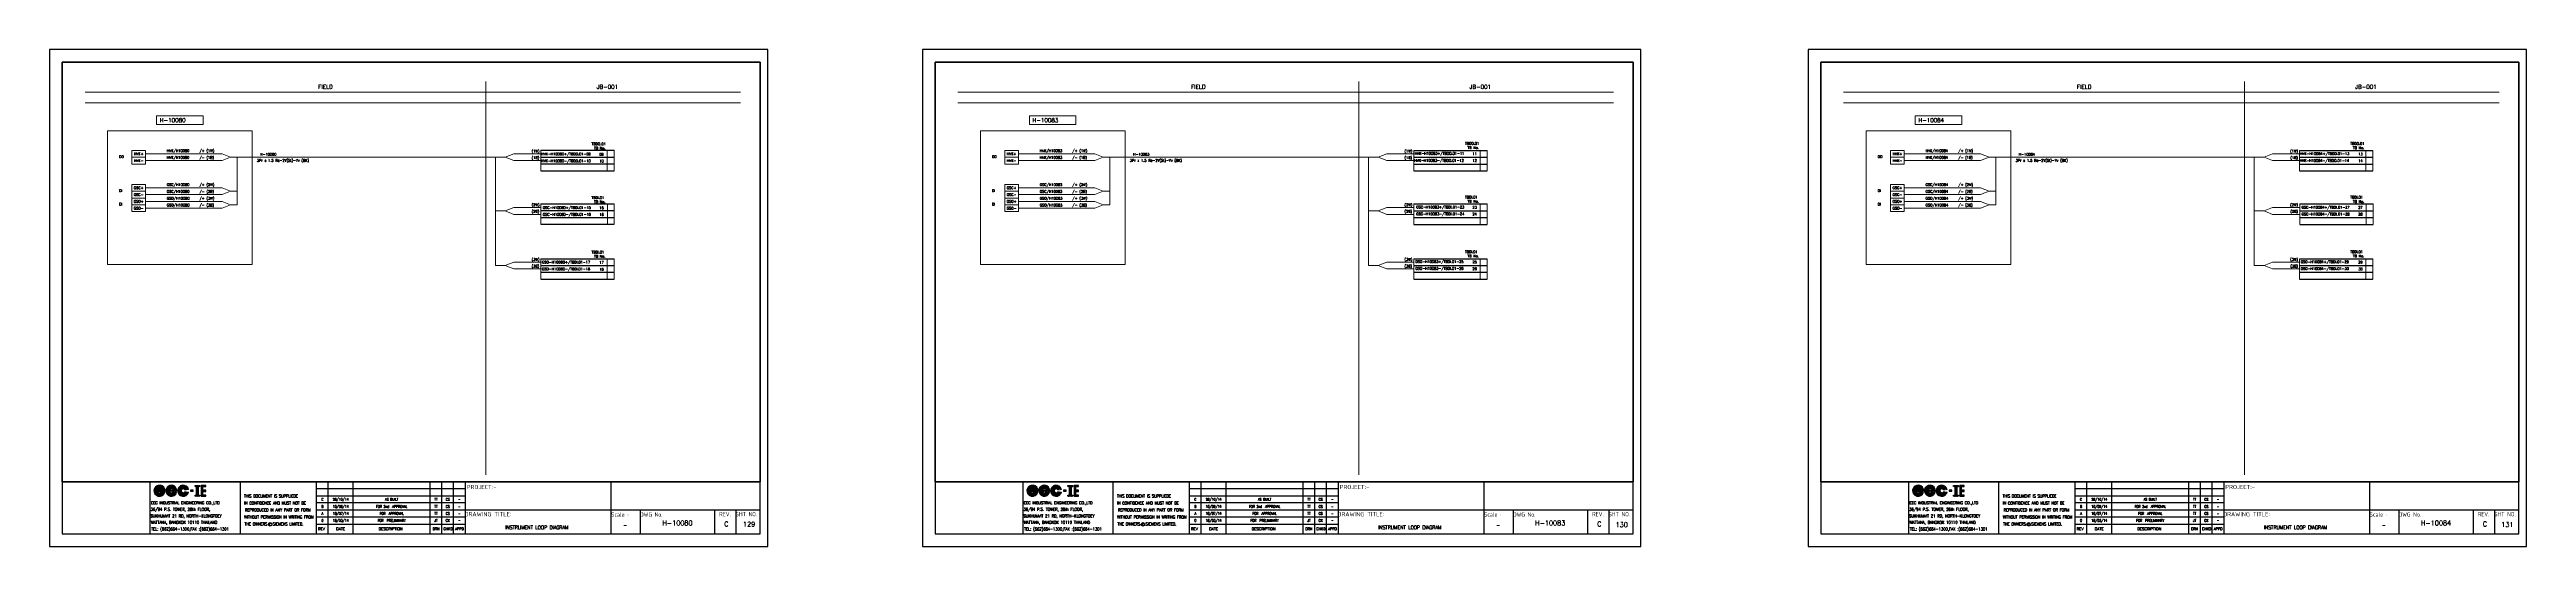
# Model space of a CAD drawing. Header units: millimetres. Extents: x -14942 to 24072, y -50285 to 2207.
# Drawn here: x 16553 to 18012, y -1541 to -1249 of the extents above; entities that cross this region are included whole.
import ezdxf
from ezdxf.enums import TextEntityAlignment as Align

# ---------------------------------------------------------------- set-up
doc = ezdxf.new("R2010")
doc.units = ezdxf.units.MM
doc.header["$MEASUREMENT"] = 0
doc.layers.get('0').update_dxf_attribs({"linetype": 'CONTINUOUS'})
for name, color, linetype in [('52049_PAPER A4$0$Frame_A1', 253, 'CONTINUOUS'), ('BORDER', 3, 'CONTINUOUS'), ('INSTRU', 4, 'CONTINUOUS'), ('INSTRUMENT', 1, 'CONTINUOUS'), ('LINE', 3, 'CONTINUOUS'), ('TEXT', 2, 'CONTINUOUS')]:
    doc.layers.add(name, color=color, linetype=linetype)
doc.styles.add('52049_PAPER A4$0$ISO Proportional', font='isocp.shx')
doc.styles.add('52049_PAPER A4$0$ROMANS', font='isocp.shx')
doc.styles.add('52049_PAPER A4$0$Romans-title', font='romans.shx')
doc.styles.add('ROMANS', font='romans')

# ---------------------------------------------------------------- blocks, each defined once
blk = doc.blocks.new('52049_PAPER A4$0$eec-ie')
at = {"layer": '52049_PAPER A4$0$Frame_A1', "color": 0, "lineweight": -3}
for p, q in [((0, 0), (0.87, 0.87)), ((0, -0.08), (0.3, 0.22)), ((0, -0.16), (0.26, 0.1)), ((0, -0.23), (0.24, 0)), ((0.01, 0.09), (0.78, 0.86)), ((0.04, 0.2), (0.68, 0.83)), ((0.09, 0.32), (0.55, 0.78)), ((0.26, 0.57), (0.3, 0.62)), ((0.34, -0.12), (1, 0.53)), ((0.35, -0.04), (0.92, 0.53)), ((0.35, -0.19), (1.07, 0.52)), ((0.36, 0.05), (0.82, 0.51)), ((0.37, -0.26), (0.66, 0.04)), ((0.39, -0.32), (0.74, 0.04)), ((0.4, 0.17), (0.7, 0.47)), ((0.41, -0.37), (0.82, 0.04)), ((1.69, 0.04), (0.64, 0.04)), ((0.65, 0.57), (0.96, 0.88)), ((0.68, -0.17), (0.9, 0.04)), ((0.76, -0.17), (0.98, 0.04)), ((0.77, 0.62), (1.03, 0.88)), ((0.84, -0.17), (1.05, 0.04)), ((0.87, 0.64), (1.1, 0.87)), ((0.87, 0.25), (1.13, 0.51)), ((0.92, -0.17), (1.13, 0.04)), ((0.95, 0.64), (1.17, 0.86)), ((0.96, 0.26), (1.19, 0.49)), ((1, -0.17), (1.21, 0.04)), ((1.03, 0.64), (1.23, 0.84)), ((1.03, 0.25), (1.24, 0.46)), ((1.07, -0.17), (1.29, 0.04)), ((1.09, 0.24), (1.29, 0.44)), ((1.1, 0.63), (1.29, 0.82)), ((1.15, 0.21), (1.34, 0.4)), ((1.15, -0.17), (1.37, 0.04)), ((1.16, 0.62), (1.35, 0.8)), ((1.19, 0.18), (1.38, 0.37)), ((1.22, 0.6), (1.4, 0.78)), ((1.22, 0.15), (1.54, 0.15)), ((1.23, -0.17), (1.44, 0.04)), ((1.25, 0.15), (1.42, 0.33)), ((1.28, 0.57), (1.45, 0.75)), ((1.31, -0.17), (1.52, 0.04)), ((1.32, 0.15), (1.46, 0.29)), ((1.33, 0.55), (1.5, 0.72)), ((1.38, 0.52), (1.54, 0.69)), ((1.39, -0.17), (1.6, 0.04)), ((1.4, 0.15), (1.49, 0.24)), ((1.42, 0.49), (1.59, 0.65)), ((1.46, 0.45), (1.63, 0.62)), ((1.46, -0.17), (1.68, 0.04)), ((1.48, 0.15), (1.52, 0.19)), ((1.5, 0.41), (1.67, 0.58)), ((1.54, 0.37), (1.71, 0.54)), ((1.54, -0.17), (1.9, 0.18)), ((1.57, 0.33), (1.74, 0.49)), ((1.6, 0.28), (1.77, 0.45)), ((1.62, -0.17), (1.91, 0.12)), ((1.63, 0.23), (1.8, 0.4)), ((1.65, 0.17), (1.83, 0.35)), ((1.67, 0.11), (1.86, 0.3)), ((1.69, 0.05), (1.88, 0.24)), ((1.7, -0.17), (1.93, 0.06)), ((2.09, -0.09), (2.37, 0.19)), ((2.1, -0.01), (2.51, 0.41)), ((2.1, -0.17), (2.34, 0.08)), ((2.11, 0.08), (2.88, 0.86)), ((2.13, 0.18), (2.78, 0.83)), ((2.18, 0.31), (2.65, 0.78)), ((2.31, 0.52), (2.45, 0.65)), ((2.44, -0.05), (3.02, 0.52)), ((2.44, -0.13), (3.1, 0.52)), ((2.45, -0.2), (2.78, 0.13)), ((2.46, 0.04), (2.93, 0.51)), ((2.46, -0.26), (2.76, 0.04)), ((2.48, -0.32), (2.84, 0.04)), ((2.49, 0.15), (2.81, 0.47)), ((2.56, 0.45), (2.97, 0.87)), ((2.72, -0.17), (2.92, 0.04)), ((2.73, 0.04), (3.79, 0.04)), ((2.77, 0.59), (3.06, 0.87)), ((2.79, -0.17), (3, 0.04)), ((2.84, 0.19), (3.17, 0.51)), ((2.87, -0.17), (3.08, 0.04)), ((2.89, 0.63), (3.13, 0.87)), ((2.95, -0.17), (3.15, 0.04)), ((2.98, 0.64), (3.2, 0.86)), ((2.98, 0.26), (3.23, 0.5)), ((3.03, -0.17), (3.23, 0.04)), ((3.06, 0.65), (3.27, 0.85)), ((3.07, 0.26), (3.29, 0.48)), ((3.11, -0.17), (3.31, 0.04)), ((3.14, 0.64), (3.33, 0.83)), ((3.14, 0.25), (3.34, 0.46)), ((3.18, -0.17), (3.39, 0.04)), ((3.2, 0.24), (3.39, 0.43)), ((3.21, 0.63), (3.39, 0.81)), ((3.25, 0.21), (3.44, 0.4)), ((3.26, -0.17), (3.47, 0.04)), ((3.27, 0.62), (3.44, 0.79)), ((3.29, 0.18), (3.48, 0.36)), ((3.62, 0.16), (3.31, 0.16)), ((3.33, 0.6), (3.5, 0.77)), ((3.34, -0.17), (3.54, 0.04)), ((3.36, 0.16), (3.52, 0.32)), ((3.38, 0.57), (3.55, 0.74)), ((3.42, -0.17), (3.62, 0.04)), ((3.43, 0.55), (3.59, 0.71)), ((3.43, 0.16), (3.55, 0.28)), ((3.48, 0.52), (3.64, 0.68)), ((3.5, -0.17), (3.7, 0.04)), ((3.51, 0.16), (3.58, 0.23)), ((3.52, 0.48), (3.68, 0.64)), ((3.57, 0.45), (3.72, 0.61)), ((3.57, -0.17), (3.78, 0.04)), ((3.59, 0.16), (3.61, 0.18)), ((3.6, 0.41), (3.76, 0.57)), ((3.64, 0.37), (3.8, 0.53)), ((3.65, -0.17), (3.99, 0.17)), ((3.67, 0.32), (3.83, 0.48)), ((3.7, 0.27), (3.87, 0.44)), ((3.73, 0.22), (3.9, 0.39)), ((3.73, -0.17), (4, 0.11)), ((3.75, 0.17), (3.92, 0.34)), ((3.77, 0.11), (3.95, 0.28)), ((3.79, 0.05), (3.97, 0.23)), ((3.81, -0.17), (4.02, 0.04)), ((4.18, -0.03), (4.57, 0.36)), ((4.18, -0.11), (4.47, 0.18)), ((4.18, -0.18), (4.43, 0.07)), ((4.19, 0.06), (5, 0.86)), ((4.21, 0.16), (4.9, 0.84)), ((4.25, 0.28), (4.78, 0.8)), ((4.34, 0.45), (4.61, 0.71)), ((4.53, -0.15), (5.2, 0.53)), ((4.53, -0.07), (5.13, 0.53)), ((4.54, 0.02), (5.04, 0.52)), ((4.54, -0.22), (4.86, 0.1)), ((4.57, 0.12), (4.93, 0.49)), ((4.69, 0.48), (5.08, 0.87)), ((4.69, 0.32), (4.73, 0.37)), ((4.88, 0.59), (5.16, 0.88)), ((4.96, 0.2), (5.27, 0.52)), ((4.99, 0.63), (5.24, 0.87)), ((5.08, 0.64), (5.31, 0.86)), ((5.09, 0.25), (5.33, 0.5)), ((5.16, 0.64), (5.37, 0.85)), ((5.17, 0.26), (5.39, 0.48)), ((5.24, 0.64), (5.43, 0.83)), ((5.24, 0.25), (5.44, 0.46)), ((5.3, 0.63), (5.49, 0.82)), ((5.3, 0.23), (5.49, 0.43)), ((5.35, 0.2), (5.54, 0.39)), ((5.37, 0.61), (5.55, 0.79)), ((5.39, 0.17), (5.58, 0.36)), ((5.4, 0.15), (5.72, 0.15)), ((5.42, 0.59), (5.6, 0.77)), ((5.46, 0.15), (5.62, 0.32)), ((5.48, 0.57), (5.65, 0.74)), ((5.53, 0.54), (5.7, 0.71)), ((5.53, 0.15), (5.65, 0.27)), ((5.58, 0.51), (5.74, 0.68)), ((5.61, 0.15), (5.68, 0.23)), ((5.62, 0.47), (5.79, 0.64)), ((5.66, 0.44), (5.83, 0.6)), ((5.69, 0.15), (5.71, 0.18)), ((5.7, 0.4), (5.87, 0.56)), ((5.73, 0.36), (5.9, 0.52)), ((5.77, 0.31), (5.94, 0.48)), ((5.8, 0.26), (5.97, 0.43)), ((5.82, 0.21), (6, 0.38)), ((5.85, 0.15), (6.02, 0.33)), ((6.09, 0.15), (5.85, 0.15)), ((5.92, 0.15), (6.05, 0.28)), ((6, 0.15), (6.07, 0.22)), ((6.08, 0.15), (6.09, 0.16)), ((6.9, 0.04), (6.46, 0.04)), ((6.46, 0.04), (6.46, -0.18)), ((6.46, -0.01), (6.51, 0.04)), ((6.46, -0.09), (6.59, 0.04)), ((6.46, -0.17), (6.66, 0.04)), ((6.52, -0.18), (6.74, 0.04)), ((6.6, -0.18), (6.82, 0.04)), ((6.68, -0.18), (6.9, 0.04)), ((6.9, -0.18), (6.9, 0.04)), ((7.23, 0.68), (7.41, 0.86)), ((7.27, 0.64), (7.49, 0.86)), ((7.35, 0.64), (7.57, 0.86)), ((7.43, 0.64), (7.65, 0.86)), ((7.5, 0.64), (7.72, 0.86)), ((7.51, 0.57), (7.8, 0.86)), ((7.51, 0.49), (7.88, 0.86)), ((7.51, 0.41), (7.96, 0.86)), ((7.51, 0.34), (7.78, 0.61)), ((7.51, 0.26), (7.78, 0.53)), ((7.51, 0.18), (7.78, 0.45)), ((7.51, 0.1), (7.78, 0.38)), ((7.51, 0.02), (7.78, 0.3)), ((7.51, -0.05), (7.78, 0.22)), ((7.51, -0.13), (7.78, 0.14)), ((7.51, -0.21), (7.78, 0.07)), ((7.82, 0.64), (8.04, 0.86)), ((7.89, 0.64), (8.06, 0.81)), ((7.97, 0.64), (8.06, 0.73)), ((8.05, 0.64), (8.06, 0.65)), ((8.33, 0.46), (8.74, 0.86)), ((8.33, 0.54), (8.66, 0.86)), ((8.33, 0.38), (8.82, 0.86)), ((8.33, 0.69), (8.5, 0.86)), ((8.33, 0.62), (8.58, 0.86)), ((8.33, 0.3), (8.61, 0.58)), ((8.33, 0.23), (8.61, 0.5)), ((8.33, 0.15), (8.61, 0.42)), ((8.33, 0.07), (8.61, 0.35)), ((8.33, -0.01), (8.61, 0.27)), ((8.33, -0.09), (8.61, 0.19)), ((8.33, -0.16), (8.61, 0.11)), ((8.33, -0.24), (8.61, 0.03)), ((8.33, -0.4), (8.74, 0.01)), ((8.33, -0.32), (8.66, 0.01)), ((8.33, -0.48), (8.82, 0.01)), ((8.67, 0.64), (8.89, 0.86)), ((8.68, -0.21), (8.9, 0.01)), ((8.75, 0.64), (8.97, 0.86)), ((8.75, -0.21), (8.97, 0.01)), ((8.83, 0.64), (9.05, 0.86)), ((8.83, -0.21), (9.05, 0.01)), ((8.91, 0.64), (9.11, 0.84)), ((8.99, 0.64), (9.11, 0.76)), ((9.06, 0.64), (9.11, 0.69)), ((0.02, -0.3), (0.23, -0.08)), ((0.03, -0.36), (0.23, -0.16)), ((0.05, -0.42), (0.24, -0.23)), ((0.07, -0.47), (0.26, -0.29)), ((0.1, -0.53), (0.27, -0.35)), ((0.12, -0.58), (0.3, -0.4)), ((0.15, -0.63), (0.32, -0.46)), ((0.19, -0.67), (0.35, -0.5)), ((0.22, -0.72), (0.39, -0.55)), ((0.26, -0.76), (0.42, -0.59)), ((0.3, -0.8), (0.46, -0.63)), ((0.34, -0.83), (0.5, -0.67)), ((0.38, -0.87), (0.55, -0.7)), ((0.42, -0.9), (0.59, -0.73)), ((0.44, -0.42), (0.64, -0.22)), ((0.47, -0.47), (0.66, -0.27)), ((0.47, -0.93), (0.65, -0.76)), ((0.5, -0.51), (0.69, -0.32)), ((0.52, -0.96), (0.7, -0.78)), ((0.54, -0.55), (0.73, -0.36)), ((0.58, -0.59), (0.78, -0.39)), ((0.58, -0.98), (0.76, -0.8)), ((0.62, -0.17), (1.94, -0.17)), ((0.63, -0.62), (0.83, -0.42)), ((0.63, -1.01), (0.82, -0.82)), ((0.68, -0.65), (0.89, -0.44)), ((0.69, -1.03), (0.89, -0.83)), ((0.73, -0.67), (0.96, -0.45)), ((0.75, -1.04), (0.96, -0.83)), ((0.79, -0.69), (1.04, -0.44)), ((0.82, -1.05), (1.04, -0.83)), ((0.85, -0.71), (1.19, -0.37)), ((0.89, -1.06), (1.14, -0.81)), ((0.92, -0.72), (1.29, -0.34)), ((0.96, -1.07), (1.25, -0.77)), ((1, -0.72), (1.37, -0.34)), ((1.04, -1.06), (1.76, -0.34)), ((1.09, -0.71), (1.45, -0.34)), ((1.13, -1.05), (1.84, -0.34)), ((1.2, -0.67), (1.53, -0.34)), ((1.54, -0.34), (1.22, -0.34)), ((1.23, -1.03), (1.9, -0.36)), ((1.35, -0.99), (1.86, -0.48)), ((1.53, -0.88), (1.76, -0.66)), ((1.65, -0.38), (1.68, -0.34)), ((1.91, -0.34), (1.66, -0.34)), ((1.78, -0.17), (1.94, -0.01)), ((1.85, -0.17), (1.94, -0.09)), ((1.93, -0.17), (1.94, -0.17)), ((2.1, -0.24), (2.32, -0.02)), ((2.11, -0.3), (2.32, -0.1)), ((2.13, -0.36), (2.32, -0.17)), ((2.15, -0.42), (2.33, -0.24)), ((2.17, -0.48), (2.35, -0.3)), ((2.2, -0.53), (2.37, -0.36)), ((2.22, -0.58), (2.39, -0.42)), ((2.25, -0.63), (2.42, -0.47)), ((2.29, -0.68), (2.45, -0.51)), ((2.32, -0.72), (2.48, -0.56)), ((2.36, -0.76), (2.52, -0.6)), ((2.4, -0.8), (2.56, -0.64)), ((2.44, -0.84), (2.6, -0.68)), ((2.48, -0.87), (2.64, -0.71)), ((2.51, -0.38), (2.71, -0.17)), ((2.53, -0.9), (2.69, -0.74)), ((2.54, -0.43), (2.73, -0.23)), ((2.57, -0.47), (2.76, -0.28)), ((2.58, -0.93), (2.74, -0.77)), ((2.6, -0.51), (2.79, -0.33)), ((2.63, -0.96), (2.8, -0.79)), ((2.64, -0.55), (2.83, -0.37)), ((2.68, -0.98), (2.86, -0.81)), ((2.69, -0.59), (2.87, -0.4)), ((4.02, -0.17), (2.71, -0.17)), ((2.73, -0.62), (2.93, -0.43)), ((2.74, -1.01), (2.92, -0.82)), ((2.78, -0.65), (2.99, -0.44)), ((2.8, -1.02), (2.99, -0.83)), ((2.84, -0.67), (3.06, -0.45)), ((2.86, -1.04), (3.06, -0.84)), ((2.9, -0.69), (3.14, -0.44)), ((2.92, -1.05), (3.14, -0.83)), ((2.96, -0.7), (3.32, -0.35)), ((2.99, -1.06), (3.24, -0.81)), ((3.03, -0.71), (3.39, -0.35)), ((3.07, -1.06), (3.36, -0.77)), ((3.11, -0.71), (3.47, -0.35)), ((3.15, -1.06), (3.86, -0.35)), ((3.2, -0.7), (3.55, -0.35)), ((3.24, -1.04), (3.94, -0.35)), ((3.31, -0.35), (3.62, -0.35)), ((3.32, -0.65), (3.62, -0.36)), ((3.35, -1.02), (3.98, -0.38)), ((3.48, -0.97), (3.93, -0.51)), ((3.74, -0.39), (3.78, -0.35)), ((3.76, -0.35), (3.99, -0.35)), ((3.89, -0.17), (4.02, -0.03)), ((3.96, -0.17), (4.03, -0.11)), ((4.19, -0.25), (4.42, -0.03)), ((4.21, -0.32), (4.41, -0.11)), ((4.22, -0.38), (4.42, -0.18)), ((4.24, -0.44), (4.43, -0.25)), ((4.26, -0.49), (4.45, -0.31)), ((4.29, -0.54), (4.47, -0.37)), ((4.32, -0.59), (4.49, -0.42)), ((4.35, -0.64), (4.52, -0.47)), ((4.38, -0.69), (4.55, -0.52)), ((4.42, -0.73), (4.58, -0.56)), ((4.45, -0.77), (4.62, -0.6)), ((4.49, -0.81), (4.66, -0.64)), ((4.53, -0.84), (4.7, -0.68)), ((4.56, -0.28), (4.8, -0.03)), ((4.58, -0.33), (4.8, -0.11)), ((4.58, -0.88), (4.75, -0.71)), ((4.6, -0.39), (4.81, -0.18)), ((4.62, -0.91), (4.8, -0.74)), ((4.63, -0.44), (4.83, -0.24)), ((4.66, -0.48), (4.86, -0.29)), ((4.67, -0.94), (4.85, -0.77)), ((4.7, -0.52), (4.89, -0.33)), ((4.72, -0.97), (4.9, -0.79)), ((4.74, -0.56), (4.93, -0.37)), ((4.78, -0.6), (4.98, -0.4)), ((4.78, -0.99), (4.96, -0.81)), ((4.83, -0.63), (5.03, -0.43)), ((4.83, -1.01), (5.03, -0.82)), ((4.88, -0.66), (5.09, -0.44)), ((4.89, -1.03), (5.1, -0.83)), ((4.93, -0.68), (5.17, -0.45)), ((4.96, -1.05), (5.17, -0.83)), ((4.99, -0.7), (5.26, -0.43)), ((5.02, -1.06), (5.26, -0.82)), ((5.06, -0.71), (5.43, -0.34)), ((5.09, -1.06), (5.36, -0.8)), ((5.13, -0.72), (5.5, -0.34)), ((5.17, -1.07), (5.49, -0.75)), ((5.21, -0.71), (5.58, -0.34)), ((5.25, -1.06), (5.97, -0.34)), ((5.3, -0.7), (5.66, -0.34)), ((5.35, -1.05), (6.05, -0.34)), ((5.72, -0.34), (5.4, -0.34)), ((5.43, -0.65), (5.71, -0.37)), ((5.45, -1.02), (6.07, -0.4)), ((5.58, -0.96), (6.02, -0.53)), ((5.81, -0.43), (5.89, -0.34)), ((5.85, -0.34), (6.09, -0.34)), ((6.46, -0.18), (6.9, -0.18)), ((6.75, -0.18), (6.9, -0.04)), ((6.83, -0.18), (6.9, -0.12)), ((7.23, -0.95), (7.34, -0.84)), ((7.23, -0.88), (7.26, -0.84)), ((7.23, -1.03), (7.42, -0.84)), ((7.28, -1.07), (7.5, -0.84)), ((7.35, -1.07), (7.78, -0.64)), ((7.43, -1.07), (7.78, -0.71)), ((7.51, -0.29), (7.78, -0.01)), ((7.51, -0.37), (7.78, -0.09)), ((7.51, -0.44), (7.78, -0.17)), ((7.51, -0.52), (7.78, -0.25)), ((7.51, -0.6), (7.78, -0.32)), ((7.51, -0.68), (7.78, -0.4)), ((7.51, -0.76), (7.78, -0.48)), ((7.51, -0.83), (7.78, -0.56)), ((7.51, -1.07), (7.78, -0.79)), ((7.59, -1.07), (7.81, -0.84)), ((7.67, -1.07), (7.89, -0.84)), ((7.74, -1.07), (7.96, -0.84)), ((7.82, -1.07), (8.04, -0.84)), ((7.9, -1.07), (8.06, -0.91)), ((7.98, -1.07), (8.06, -0.98)), ((8.06, -1.07), (8.06, -1.06)), ((8.33, -0.55), (8.61, -0.28)), ((8.33, -0.63), (8.61, -0.36)), ((8.33, -0.71), (8.61, -0.43)), ((8.33, -0.79), (8.61, -0.51)), ((8.33, -0.86), (8.61, -0.59)), ((8.33, -0.94), (8.61, -0.67)), ((8.33, -1.02), (8.61, -0.75)), ((8.37, -1.07), (8.61, -0.82)), ((8.45, -1.07), (8.67, -0.84)), ((8.52, -1.07), (8.74, -0.84)), ((8.6, -1.07), (8.82, -0.84)), ((8.68, -1.07), (8.9, -0.84)), ((8.76, -1.07), (8.98, -0.84)), ((8.84, -1.07), (9.06, -0.84)), ((8.91, -0.21), (9.11, -0.02)), ((8.91, -1.07), (9.11, -0.87)), ((8.99, -0.21), (9.11, -0.09)), ((8.99, -1.07), (9.11, -0.95)), ((9.07, -0.21), (9.11, -0.17)), ((9.07, -1.07), (9.11, -1.03))]:
    blk.add_line(p, q, dxfattribs=at)
for points in [[(7.23, 0.86), (8.06, 0.86), (8.06, 0.64), (7.78, 0.64), (7.78, -0.84), (8.06, -0.84), (8.06, -1.07), (7.23, -1.07), (7.23, -0.84), (7.51, -0.84), (7.51, 0.64), (7.23, 0.64)], [(8.61, 0.01), (8.61, 0.64), (9.11, 0.64), (9.11, 0.86), (8.33, 0.86), (8.33, -1.07), (9.11, -1.07), (9.11, -0.84), (8.61, -0.84), (8.61, -0.21), (9.11, -0.21), (9.11, 0.01)]]:
    blk.add_lwpolyline(points, close=True, dxfattribs=at)
for centre, radius, start, end in [((0.97, -0.09), 0.972, 355.3439, 345.1466), ((0.97, -0.09), 0.737, 10.5243, 340.256), ((0.97, -0.09), 0.623, 23.5697, 336.4303), ((0.97, -0.09), 0.354, 44.7876, 157.6107), ((3.06, -0.09), 0.967, 355.6074, 344.7747), ((3.06, -0.09), 0.742, 10.0766, 339.9937), ((3.06, -0.09), 0.618, 24.2545, 335.7455), ((3.06, -0.09), 0.358, 45.1096, 158.7579), ((5.15, -0.09), 0.972, 14.8534, 345.1466), ((5.15, -0.09), 0.737, 19.744, 340.256), ((5.15, -0.09), 0.623, 23.5697, 336.4303), ((5.15, -0.09), 0.354, 44.7876, 315.2124), ((0.97, -0.09), 0.354, 192.8901, 315.2124), ((3.06, -0.09), 0.358, 191.9242, 314.8904)]:
    blk.add_arc(centre, radius, start, end, dxfattribs=at)
blk = doc.blocks.new('52049_PAPER A4$0$eec logo')
at = {"color": 7, "xscale": 2.786697286423482, "yscale": 2.786697286423482, "zscale": 2.786697286423482}
blk.add_blockref('52049_PAPER A4$0$eec-ie', (50, 25.9), dxfattribs=at)
blk = doc.blocks.new('A$C089E5181')
at = {"color": 3}
for p, q in [((-415.5, 38), (-4.5, 38)), ((-363.9, 38), (-363.9, 7.5)), ((-310.8, 38), (-310.8, 7.5)), ((-265.7, 7.5), (-265.7, 38)), ((-258.9, 7.5), (-258.9, 38)), ((-244.1, 7.5), (-244.1, 38)), ((-198.8, 7.5), (-198.8, 38)), ((-191.9, 7.5), (-191.9, 38)), ((-185.1, 7.5), (-185.1, 38)), ((-178.2, 38), (-178.2, 7.5)), ((-92.4, 38), (-92.4, 7.5)), ((-178.2, 21.5), (-4.5, 21.5)), ((-75.1, 21.5), (-75.1, 7.5)), ((-31.4, 21.5), (-31.4, 7.5)), ((-18.8, 21.5), (-18.8, 7.5)), ((-265.7, 13.2), (-178.2, 13.2))]:
    blk.add_line(p, q, dxfattribs=at)
at = {"color": 1}
for p, q in [((-178.2, 33.9), (-265.7, 33.9)), ((-265.7, 29.7), (-178.2, 29.7)), ((-178.2, 25.6), (-265.7, 25.6)), ((-265.7, 21.5), (-178.2, 21.5)), ((-178.2, 17.3), (-265.7, 17.3))]:
    blk.add_line(p, q, dxfattribs=at)
at = {"color": 7}
for p, q in [((-4.5, 38), (-96.4, 38)), ((-92.4, 38), (-92.4, 19.9))]:
    blk.add_line(p, q, dxfattribs=at)
blk.add_lwpolyline([(0, 0), (0, 292.5), (-423, 292.5), (-423, 0)], close=True, dxfattribs=at)
blk.add_lwpolyline([(-415.5, 285), (-4.5, 285), (-4.5, 38), (-415.5, 38)], close=True)
at = {"color": 3}
blk.add_lwpolyline([(-4.5, 7.5), (-4.5, 285), (-415.5, 285), (-415.5, 7.5)], close=True, dxfattribs=at)
at = {"color": 2}
blk.add_circle((-293.1, 13), 1.05, dxfattribs=at)
at = {"color": 3, "xscale": 1.200000000000001, "yscale": 1.200000000000001, "zscale": 1.200000000000001}
blk.add_blockref('52049_PAPER A4$0$eec logo', (-421.5, 2), dxfattribs=at)
at = {"color": 2, "style": '52049_PAPER A4$0$Romans-title', "width": 0.8}
for s, p in [('THIS DOCUMENT IS SUPPLIEDE', (-292.6, 29.7)), ('IN CONFIDENCE AND MUST NOT BE', (-290.2, 25.5)), (' WITHOUT PERMISSION IN WRITING FROM ', (-287.9, 17.3)), (' REPRODUCED IN ANY PART OR FORM', (-289.1, 21.5)), ('THE OWNERS   SIEMENS LIMITED. ', (-290.3, 13.2))]:
    blk.add_text(s, height=1.75, dxfattribs=at).set_placement(p, align=Align.MIDDLE)
at = {"color": 2, "style": '52049_PAPER A4$0$ISO Proportional'}
for s, height, p in [('PROJECT:-', 2.48, (-168.6, 35)), ('DRAWING TITLE:', 2.482, (-164.8, 19))]:
    blk.add_text(s, height=height, dxfattribs=at).set_placement(p, align=Align.MIDDLE_CENTER)
at = {"color": 2, "style": '52049_PAPER A4$0$Romans-title'}
for s, height, width, p in [('36/94 P.S. TOWER, 28th FLOOR,', 1.75, 0.9, (-363.5, 21, -1.8)), ('SUKHUMVIT 21 RD, NORTH-KLONGTOEY', 1.75, 0.9, (-363.5, 17.1, -1.8)), ('WATTANA, BANGKOK 10110 THAILAND ', 1.75, 0.9, (-363.3, 13.3, -1.8)), ('EEC INDUSTRIAL ENGINEERING CO.,LTD', 1.75, 0.9, (-363.3, 24.8)), ('TEL: (662)664-1300,FAX :(662)664-1301', 1.75, 0.9, (-363.1, 9.4, -1.8)), ('DRN', 1.65, 0.8, (-197.4, 9.5)), ('CHKD', 1.65, 0.8, (-191, 9.5)), ('APPD', 1.65, 0.8, (-184.1, 9.5))]:
    blk.add_text(s, height=height, dxfattribs=dict(at, width=width)).set_placement(p)
at = {"color": 2}
for s, height, style, width, p in [('C', 1.5, '52049_PAPER A4$0$Romans-title', 0.8, (-262.3, 27.7)), ('A', 1.5, '52049_PAPER A4$0$Romans-title', 0.8, (-262.3, 19.4)), ('0', 1.5, '52049_PAPER A4$0$Romans-title', 0.8, (-262.3, 15.3)), ('B', 1.5, '52049_PAPER A4$0$Romans-title', 0.8, (-262.3, 23.5)), ('28/10/14', 1.5, '52049_PAPER A4$0$Romans-title', 0.8, (-251.5, 27.7)), ('10/09/14', 1.5, '52049_PAPER A4$0$Romans-title', 0.8, (-251.5, 23.5)), ('10/07/14', 1.5, '52049_PAPER A4$0$Romans-title', 0.8, (-251.5, 19.4)), ('18/03/14', 1.5, '52049_PAPER A4$0$Romans-title', 0.8, (-251.5, 15.3)), ('FOR 2nd  APPROVAL', 1.5, '52049_PAPER A4$0$Romans-title', 0.8, (-221.5, 23.5)), ('FOR  PRELIMINARY', 1.5, '52049_PAPER A4$0$Romans-title', 0.8, (-221.5, 15.3)), ('FOR  APPROVAL', 1.5, '52049_PAPER A4$0$Romans-title', 0.8, (-221.5, 19.4)), ('AS BUILT', 1.5, '52049_PAPER A4$0$Romans-title', 0.8, (-221.5, 27.7)), ('TT', 1.5, '52049_PAPER A4$0$Romans-title', 0.8, (-195.4, 27.7)), ('TT', 1.5, '52049_PAPER A4$0$Romans-title', 0.8, (-195.4, 23.5)), ('TT', 1.5, '52049_PAPER A4$0$Romans-title', 0.8, (-195.4, 19.4)), ('JT', 1.5, '52049_PAPER A4$0$Romans-title', 0.8, (-195.4, 15.3)), ('CS', 1.5, '52049_PAPER A4$0$Romans-title', 0.8, (-188.5, 27.7)), ('CS', 1.5, '52049_PAPER A4$0$Romans-title', 0.8, (-188.5, 23.5)), ('CS', 1.5, '52049_PAPER A4$0$Romans-title', 0.8, (-188.5, 19.4)), ('CK', 1.5, '52049_PAPER A4$0$Romans-title', 0.8, (-188.5, 15.3)), ('-', 1.5, '52049_PAPER A4$0$Romans-title', 0.8, (-181.6, 27.7)), ('-', 1.5, '52049_PAPER A4$0$Romans-title', 0.8, (-181.6, 23.5)), ('-', 1.5, '52049_PAPER A4$0$Romans-title', 0.8, (-181.6, 19.4)), ('-', 1.5, '52049_PAPER A4$0$Romans-title', 0.8, (-181.6, 15.3)), ('Scale :', 2.48, '52049_PAPER A4$0$ROMANS', 0.9, (-87.1, 18.8)), ('DWG No.', 2.48, '52049_PAPER A4$0$ROMANS', 0.9, (-68.6, 18.8)), ('REV.', 2.48, '52049_PAPER A4$0$ROMANS', 0.9, (-25.2, 19)), ('C', 3, '52049_PAPER A4$0$Romans-title', 0.8, (-24.4, 13.2)), ('SHT NO.', 2.48, '52049_PAPER A4$0$ROMANS', 0.9, (-12.6, 19)), ('-', 2.25, '52049_PAPER A4$0$Romans-title', 0.8, (-84, 12.5))]:
    blk.add_text(s, height=height, dxfattribs=dict(at, style=style, width=width)).set_placement(p, align=Align.MIDDLE_CENTER)
at = {"color": 2, "style": '52049_PAPER A4$0$Romans-title'}
blk.add_text('C', height=1.19, dxfattribs=at).set_placement((-293.1, 13), align=Align.MIDDLE)
for s, height, p in [('REV', 1.65, (-264.9, 9.5)), ('DATE', 1.65, (-254.2, 9.5)), ('DESCRIPTION', 1.655, (-229.2, 9.5))]:
    blk.add_text(s, height=height, dxfattribs=at).set_placement(p)
at = {"layer": 'TEXT', "style": 'ROMANS', "width": 0.8}
blk.add_text('INSTRUMENT LOOP DIAGRAM ', height=2.25, dxfattribs=at).set_placement((-135.3, 11.2), align=Align.MIDDLE_CENTER)
blk = doc.blocks.new('Box')
at = {"layer": 'INSTRU', "color": 7, "lineweight": 13}
for p, q in [((660.5, -1853.3), (660.5, -1865.3)), ((699.6, -1853.3), (699.6, -1865.3)), ((703.7, -1853.3), (703.7, -1865.3))]:
    blk.add_line(p, q, dxfattribs=at)
at = {"layer": 'INSTRUMENT', "color": 7}
for p, q in [((660.5, -1853.3), (703.7, -1853.3)), ((660.5, -1857.3), (703.7, -1857.3)), ((660.5, -1861.3), (703.7, -1861.3)), ((660.5, -1865.3), (703.7, -1865.3))]:
    blk.add_line(p, q, dxfattribs=at)

msp = doc.modelspace()

# ---------------------------------------------------------------- linework, layer by layer
at = {"layer": 'BORDER', "color": 7, "lineweight": 13, "ltscale": 2.5}
for p, q in [((16810.3, -1267.6), (16810.3, -1499.2)), ((17324.4, -1267.6), (17324.4, -1499.2)), ((17846, -1267.6), (17846, -1499.2))]:
    msp.add_line(p, q, dxfattribs=at)
at = {"layer": 'BORDER', "color": 7, "lineweight": 13}
for p, q in [((16574.3, -1273.9), (16960.3, -1273.9)), ((16574.3, -1280.2), (16960.3, -1280.2)), ((17088.3, -1273.9), (17474.4, -1273.9)), ((17088.3, -1280.2), (17474.4, -1280.2)), ((17610, -1273.9), (17996, -1273.9)), ((17610, -1280.2), (17996, -1280.2))]:
    msp.add_line(p, q, dxfattribs=at)
at = {"layer": 'INSTRU', "color": 7, "lineweight": 13}
for p, q in [((16601.9, -1308.2), (16609.9, -1308.2)), ((16601.9, -1308.2), (16601.9, -1312.2)), ((16601.9, -1312.2), (16609.9, -1312.2)), ((16601.9, -1312.2), (16601.9, -1316.2)), ((16609.9, -1308.2), (16609.9, -1312.2)), ((16609.9, -1312.2), (16609.9, -1316.2)), ((17116, -1308.2), (17124, -1308.2)), ((17116, -1308.2), (17116, -1312.2)), ((17116, -1312.2), (17124, -1312.2)), ((17116, -1312.2), (17116, -1316.2)), ((17124, -1308.2), (17124, -1312.2)), ((17124, -1312.2), (17124, -1316.2)), ((17637.7, -1308.2), (17645.7, -1308.2)), ((17637.7, -1308.2), (17637.7, -1312.2)), ((17637.7, -1312.2), (17645.7, -1312.2)), ((17637.7, -1312.2), (17637.7, -1316.2)), ((17645.7, -1308.2), (17645.7, -1312.2)), ((17645.7, -1312.2), (17645.7, -1316.2)), ((16601.9, -1316.2), (16609.9, -1316.2)), ((16601.9, -1316.2), (16609.9, -1316.2)), ((16601.9, -1316.2), (16609.9, -1316.2)), ((17116, -1316.2), (17124, -1316.2)), ((17116, -1316.2), (17124, -1316.2)), ((17116, -1316.2), (17124, -1316.2)), ((17637.7, -1316.2), (17645.7, -1316.2)), ((17637.7, -1316.2), (17645.7, -1316.2)), ((17637.7, -1316.2), (17645.7, -1316.2)), ((16601.9, -1328.2), (16601.9, -1332.2)), ((16601.9, -1328.2), (16609.9, -1328.2)), ((16601.9, -1332.2), (16609.9, -1332.2)), ((16601.9, -1332.2), (16601.9, -1336.2)), ((16601.9, -1336.2), (16609.9, -1336.2)), ((16601.9, -1336.2), (16601.9, -1340.2)), ((16601.9, -1336.2), (16609.9, -1336.2)), ((16601.9, -1336.2), (16609.9, -1336.2)), ((16601.9, -1340.2), (16609.9, -1340.2)), ((16601.9, -1340.2), (16601.9, -1344.2)), ((16609.9, -1328.2), (16609.9, -1332.2)), ((16609.9, -1332.2), (16609.9, -1336.2)), ((16609.9, -1336.2), (16609.9, -1340.2)), ((16609.9, -1340.2), (16609.9, -1344.2)), ((17116, -1328.2), (17116, -1332.2)), ((17116, -1328.2), (17124, -1328.2)), ((17116, -1332.2), (17124, -1332.2)), ((17116, -1332.2), (17116, -1336.2)), ((17116, -1336.2), (17124, -1336.2)), ((17116, -1336.2), (17116, -1340.2)), ((17116, -1336.2), (17124, -1336.2)), ((17116, -1336.2), (17124, -1336.2)), ((17116, -1340.2), (17124, -1340.2)), ((17116, -1340.2), (17116, -1344.2)), ((17124, -1328.2), (17124, -1332.2)), ((17124, -1332.2), (17124, -1336.2)), ((17124, -1336.2), (17124, -1340.2)), ((17124, -1340.2), (17124, -1344.2)), ((17637.7, -1328.2), (17637.7, -1332.2)), ((17637.7, -1328.2), (17645.7, -1328.2)), ((17637.7, -1332.2), (17645.7, -1332.2)), ((17637.7, -1332.2), (17637.7, -1336.2)), ((17637.7, -1336.2), (17645.7, -1336.2)), ((17637.7, -1336.2), (17637.7, -1340.2)), ((17637.7, -1336.2), (17645.7, -1336.2)), ((17637.7, -1336.2), (17645.7, -1336.2)), ((17637.7, -1340.2), (17645.7, -1340.2)), ((17637.7, -1340.2), (17637.7, -1344.2)), ((17645.7, -1328.2), (17645.7, -1332.2)), ((17645.7, -1332.2), (17645.7, -1336.2)), ((17645.7, -1336.2), (17645.7, -1340.2)), ((17645.7, -1340.2), (17645.7, -1344.2)), ((16601.9, -1344.2), (16609.9, -1344.2)), ((17116, -1344.2), (17124, -1344.2)), ((17637.7, -1344.2), (17645.7, -1344.2))]:
    msp.add_line(p, q, dxfattribs=at)
at = {"layer": 'LINE', "color": 7, "lineweight": 13, "ltscale": 8}
for p, q in [((16587.5, -1375.3), (16587.5, -1296.6)), ((16672.7, -1296.6), (16587.5, -1296.6)), ((16672.7, -1375.3), (16672.7, -1296.6)), ((17101.6, -1375.3), (17101.6, -1296.6)), ((17186.8, -1296.6), (17101.6, -1296.6)), ((17186.8, -1375.3), (17186.8, -1296.6)), ((17623.3, -1375.3), (17623.3, -1296.6)), ((17708.5, -1296.6), (17623.3, -1296.6)), ((17708.5, -1375.3), (17708.5, -1296.6)), ((16672.7, -1375.3), (16587.5, -1375.3)), ((17186.8, -1375.3), (17101.6, -1375.3)), ((17708.5, -1375.3), (17623.3, -1375.3))]:
    msp.add_line(p, q, dxfattribs=at)
at = {"layer": 'LINE', "color": 7, "lineweight": 13}
for p, q in [((16616.4, -1287.8), (16643.8, -1287.8)), ((16616.4, -1287.8), (16616.4, -1293)), ((16616.4, -1293), (16643.8, -1293)), ((16643.8, -1287.8), (16643.8, -1293)), ((17130.5, -1287.8), (17157.9, -1287.8)), ((17130.5, -1287.8), (17130.5, -1293)), ((17130.5, -1293), (17157.9, -1293)), ((17157.9, -1287.8), (17157.9, -1293)), ((17652.2, -1287.8), (17679.6, -1287.8)), ((17652.2, -1287.8), (17652.2, -1293)), ((17652.2, -1293), (17679.6, -1293)), ((17679.6, -1287.8), (17679.6, -1293)), ((16609.9, -1310.2), (16655, -1310.2)), ((16660, -1312.2), (16655, -1310.2)), ((16655, -1314.2), (16660, -1312.2)), ((16660, -1312.2), (16821.8, -1312.2)), ((16663.9, -1320.2), (16663.9, -1312.2)), ((16816.1, -1375.9), (16816.1, -1312.2)), ((16821.8, -1312.2), (16826.8, -1310.2)), ((16821.8, -1312.2), (16826.8, -1314.2)), ((16842.7, -1310.2), (16826.8, -1310.2)), ((17124, -1310.2), (17169, -1310.2)), ((17174, -1312.2), (17169, -1310.2)), ((17169, -1314.2), (17174, -1312.2)), ((17174, -1312.2), (17335.9, -1312.2)), ((17177.9, -1320.2), (17177.9, -1312.2)), ((17330.2, -1375.9), (17330.2, -1312.2)), ((17335.9, -1312.2), (17340.9, -1310.2)), ((17335.9, -1312.2), (17340.9, -1314.2)), ((17356.8, -1310.2), (17340.9, -1310.2)), ((17645.7, -1310.2), (17690.7, -1310.2)), ((17695.7, -1312.2), (17690.7, -1310.2)), ((17690.7, -1314.2), (17695.7, -1312.2)), ((17695.7, -1312.2), (17857.6, -1312.2)), ((17699.6, -1320.2), (17699.6, -1312.2)), ((17851.8, -1375.9), (17851.8, -1312.2)), ((17857.6, -1312.2), (17862.6, -1310.2)), ((17857.6, -1312.2), (17862.6, -1314.2)), ((17878.5, -1310.2), (17862.6, -1310.2)), ((16609.9, -1314.2), (16655, -1314.2)), ((16663.9, -1332.2), (16663.9, -1320.2)), ((16842.7, -1314.2), (16826.8, -1314.2)), ((17124, -1314.2), (17169, -1314.2)), ((17177.9, -1332.2), (17177.9, -1320.2)), ((17356.8, -1314.2), (17340.9, -1314.2)), ((17645.7, -1314.2), (17690.7, -1314.2)), ((17699.6, -1332.2), (17699.6, -1320.2)), ((17878.5, -1314.2), (17862.6, -1314.2)), ((16609.9, -1330.2), (16655, -1330.2)), ((16609.9, -1334.2), (16655, -1334.2)), ((16609.9, -1338.2), (16655, -1338.2)), ((16660, -1332.2), (16655, -1330.2)), ((16655, -1334.2), (16660, -1332.2)), ((16660, -1340.2), (16655, -1338.2)), ((16655, -1342.2), (16660, -1340.2)), ((16660, -1332.2), (16663.9, -1332.2)), ((16660, -1340.2), (16663.9, -1340.2)), ((16663.9, -1340.2), (16663.9, -1332.2)), ((16821.8, -1343.8), (16826.8, -1341.8)), ((16842.7, -1341.8), (16826.8, -1341.8)), ((17124, -1330.2), (17169, -1330.2)), ((17124, -1334.2), (17169, -1334.2)), ((17124, -1338.2), (17169, -1338.2)), ((17174, -1332.2), (17169, -1330.2)), ((17169, -1334.2), (17174, -1332.2)), ((17174, -1340.2), (17169, -1338.2)), ((17169, -1342.2), (17174, -1340.2)), ((17174, -1332.2), (17177.9, -1332.2)), ((17174, -1340.2), (17177.9, -1340.2)), ((17177.9, -1340.2), (17177.9, -1332.2)), ((17335.9, -1343.8), (17340.9, -1341.8)), ((17356.8, -1341.8), (17340.9, -1341.8)), ((17645.7, -1330.2), (17690.7, -1330.2)), ((17645.7, -1334.2), (17690.7, -1334.2)), ((17645.7, -1338.2), (17690.7, -1338.2)), ((17695.7, -1332.2), (17690.7, -1330.2)), ((17690.7, -1334.2), (17695.7, -1332.2)), ((17695.7, -1340.2), (17690.7, -1338.2)), ((17690.7, -1342.2), (17695.7, -1340.2)), ((17695.7, -1332.2), (17699.6, -1332.2)), ((17695.7, -1340.2), (17699.6, -1340.2)), ((17699.6, -1340.2), (17699.6, -1332.2)), ((17857.6, -1343.8), (17862.6, -1341.8)), ((17878.5, -1341.8), (17862.6, -1341.8)), ((16609.9, -1342.2), (16655, -1342.2)), ((16816.1, -1343.8), (16821.8, -1343.8)), ((16821.8, -1343.8), (16826.8, -1345.8)), ((16842.7, -1345.8), (16826.8, -1345.8)), ((17124, -1342.2), (17169, -1342.2)), ((17330.2, -1343.8), (17335.9, -1343.8)), ((17335.9, -1343.8), (17340.9, -1345.8)), ((17356.8, -1345.8), (17340.9, -1345.8)), ((17645.7, -1342.2), (17690.7, -1342.2)), ((17851.8, -1343.8), (17857.6, -1343.8)), ((17857.6, -1343.8), (17862.6, -1345.8)), ((17878.5, -1345.8), (17862.6, -1345.8)), ((16816.1, -1375.9), (16821.8, -1375.9)), ((16821.8, -1375.9), (16826.8, -1373.9)), ((16821.8, -1375.9), (16826.8, -1377.9)), ((16842.7, -1373.9), (16826.8, -1373.9)), ((16842.7, -1377.9), (16826.8, -1377.9)), ((17330.2, -1375.9), (17335.9, -1375.9)), ((17335.9, -1375.9), (17340.9, -1373.9)), ((17335.9, -1375.9), (17340.9, -1377.9)), ((17356.8, -1373.9), (17340.9, -1373.9)), ((17356.8, -1377.9), (17340.9, -1377.9)), ((17851.8, -1375.9), (17857.6, -1375.9)), ((17857.6, -1375.9), (17862.6, -1373.9)), ((17857.6, -1375.9), (17862.6, -1377.9)), ((17878.5, -1373.9), (17862.6, -1373.9)), ((17878.5, -1377.9), (17862.6, -1377.9))]:
    msp.add_line(p, q, dxfattribs=at)

# ---------------------------------------------------------------- block references
at = {"layer": 'INSTRUMENT', "color": 1}
for p in [(16182.2, 545.2), (16696.3, 545.1), (17218, 545.1), (16182.3, 513.7), (16696.4, 513.6), (17218.1, 513.6), (16182.2, 481.4), (16696.3, 481.4), (17218, 481.4)]:
    msp.add_blockref('Box', p, dxfattribs=at)
at = {"layer": 'LINE', "color": 7, "lineweight": 13}
for p in [(16976.4, -1541.3), (17490.5, -1541.3), (18012.1, -1541.3)]:
    msp.add_blockref('A$C089E5181', p, dxfattribs=at)

# ---------------------------------------------------------------- texts
at = {"layer": 'TEXT', "color": 7, "lineweight": 13, "style": 'ROMANS'}
for s, height, p in [('FIELD', 2.4, (16711.6, -1271.9)), ('JB-001', 2.4, (16875.6, -1271.9)), ('FIELD', 2.4, (17225.7, -1271.9)), ('JB-001', 2.4, (17389.7, -1271.9)), ('FIELD', 2.4, (17747.4, -1271.9)), ('JB-001', 2.4, (17911.3, -1271.9)), ('H-10080', 2.4, (16618.3, -1291.6)), ('H-10083', 2.4, (17132.3, -1291.6)), ('H-10084', 2.4, (17654, -1291.6)), ('DO', 1.5, (16594.4, -1312.6)), ('HVK/H10080', 1.5, (16622.5, -1309.1)), ('HVK/H10080', 1.5, (16622.5, -1313.1)), ('/+ (1W)', 1.5, (16641.7, -1309.1)), ('/- (1B)', 1.5, (16641.7, -1313.1)), ('H-10080', 1.5, (16677.5, -1311.2)), ('(1W)', 1.5, (16837.3, -1309.4)), ('(1B)', 1.5, (16837.3, -1313.2)), ('HVK-H10080+/TBDO.01-09', 1.5, (16843, -1311)), ('TBDO.01 ', 1.5, (16872.6, -1305.1)), ('TB No.', 1.5, (16874.1, -1307.6)), ('09', 1.5, (16877.2, -1311.2)), ('DO', 1.5, (17108.4, -1312.6)), ('HVK/H10083', 1.5, (17136.6, -1309.1)), ('HVK/H10083', 1.5, (17136.6, -1313.1)), ('/+ (1W)', 1.5, (17155.8, -1309.1)), ('/- (1B)', 1.5, (17155.8, -1313.1)), ('H-10083', 1.5, (17191.6, -1311.2)), ('(1W)', 1.5, (17351.4, -1309.4)), ('(1B)', 1.5, (17351.4, -1313.2)), ('HVK-H10083+/TBDO.01-11', 1.5, (17357.4, -1310.7)), ('TBDO.01 ', 1.5, (17387, -1304.8)), ('TB No.', 1.5, (17388.5, -1307.3)), ('11', 1.5, (17391.4, -1310.9)), ('DO', 1.5, (17630.1, -1312.6)), ('HVK/H10084', 1.5, (17658.3, -1309.1)), ('HVK/H10084', 1.5, (17658.3, -1313.1)), ('/+ (1W)', 1.5, (17677.5, -1309.1)), ('/- (1B)', 1.5, (17677.5, -1313.1)), ('H-10084', 1.5, (17713.2, -1311.2)), ('(1W)', 1.5, (17873, -1309.4)), ('(1B)', 1.5, (17873.1, -1313.2)), ('HVK-H10084+/TBDO.01-13', 1.5, (17878.7, -1310.8)), ('TBDO.01 ', 1.5, (17908.4, -1304.9)), ('TB No.', 1.5, (17909.9, -1307.4)), ('13', 1.5, (17913.1, -1311)), ('GSC/H10080', 1.5, (16622.5, -1329.1)), ('/+ (2W)', 1.5, (16641.7, -1329.1)), ('3Pr x 1.5 Re-2Y(St)-Yv (BK)', 1.5, (16675.5, -1314.8)), ('HVK-H10080-/TBDO.01-10', 1.5, (16843, -1315.1)), ('10', 1.5, (16877.2, -1315.2)), ('GSC/H10083', 1.5, (17136.6, -1329.1)), ('/+ (2W)', 1.5, (17155.8, -1329.1)), ('3Pr x 1.5 Re-2Y(St)-Yv (BK)', 1.5, (17189.6, -1314.8)), ('HVK-H10083-/TBDO.01-12', 1.5, (17357.2, -1314.8)), ('12', 1.5, (17391.4, -1314.9)), ('GSC/H10084', 1.5, (17658.3, -1329.1)), ('/+ (2W)', 1.5, (17677.5, -1329.1)), ('3Pr x 1.5 Re-2Y(St)-Yv (BK)', 1.5, (17711.3, -1314.8)), ('HVK-H10084-/TBDO.01-14', 1.5, (17878.6, -1314.9)), ('14', 1.5, (17913.1, -1315)), ('DI', 1.5, (16594.4, -1332.6)), ('DI', 1.5, (16594.4, -1340.6)), ('GSC/H10080', 1.5, (16622.5, -1333.1)), ('GSO/H10080', 1.5, (16622.5, -1337.1)), ('GSO/H10080', 1.5, (16622.5, -1341.1)), ('/- (2B)', 1.5, (16641.7, -1333.1)), ('/+ (3W)', 1.5, (16641.7, -1337.1)), ('/- (3B)', 1.5, (16641.7, -1341.1)), ('(2W)', 1.5, (16837.3, -1341)), ('GSC-H10080+/TBDI.01-15', 1.5, (16843.9, -1342.6)), ('TBDI.01 ', 1.5, (16872.6, -1336.7)), ('TB No.', 1.5, (16874.1, -1339.2)), ('15', 1.5, (16877.2, -1342.7)), ('DI', 1.5, (17108.4, -1332.6)), ('DI', 1.5, (17108.4, -1340.6)), ('GSC/H10083', 1.5, (17136.6, -1333.1)), ('GSO/H10083', 1.5, (17136.6, -1337.1)), ('GSO/H10083', 1.5, (17136.6, -1341.1)), ('/- (2B)', 1.5, (17155.8, -1333.1)), ('/+ (3W)', 1.5, (17155.8, -1337.1)), ('/- (3B)', 1.5, (17155.8, -1341.1)), ('(2W)', 1.5, (17351.4, -1341)), ('GSC-H10083+/TBDI.01-23', 1.5, (17358.3, -1342.3)), ('TBDI.01 ', 1.5, (17387, -1336.4)), ('TB No.', 1.5, (17388.5, -1338.9)), ('23', 1.5, (17391.4, -1342.4)), ('DI', 1.5, (17630.1, -1332.6)), ('DI', 1.5, (17630.1, -1340.6)), ('GSC/H10084', 1.5, (17658.3, -1333.1)), ('GSO/H10084', 1.5, (17658.3, -1337.1)), ('GSO/H10084', 1.5, (17658.3, -1341.1)), ('/- (2B)', 1.5, (17677.5, -1333.1)), ('/+ (3W)', 1.5, (17677.5, -1337.1)), ('/- (3B)', 1.5, (17677.5, -1341.1)), ('(2W)', 1.5, (17873, -1341)), ('GSC-H10084+/TBDI.01-27', 1.5, (17879.7, -1342.4)), ('TBDI.01 ', 1.5, (17908.4, -1336.5)), ('TB No.', 1.5, (17909.9, -1339)), ('27', 1.5, (17913.1, -1342.5)), ('(2B)', 1.5, (16837.3, -1344.8)), ('GSC-H10080-/TBDI.01-16', 1.5, (16843.9, -1346.6)), ('16', 1.5, (16877.2, -1346.7)), ('(2B)', 1.5, (17351.4, -1344.8)), ('GSC-H10083-/TBDI.01-24', 1.5, (17358.3, -1346.3)), ('24', 1.5, (17391.4, -1346.4)), ('(2B)', 1.5, (17873.1, -1344.8)), ('GSC-H10084-/TBDI.01-28', 1.5, (17879.7, -1346.4)), ('28', 1.5, (17913.1, -1346.5)), ('TBDI.01 ', 1.5, (16872.6, -1368.8)), ('TB No.', 1.5, (16874.1, -1371.3)), ('TBDI.01 ', 1.5, (17387, -1368.6)), ('TB No.', 1.5, (17388.5, -1371.1)), ('TBDI.01 ', 1.5, (17908.4, -1368.6)), ('TB No.', 1.5, (17909.9, -1371.1)), ('(3W)', 1.5, (16837.3, -1373.1)), ('(3B)', 1.5, (16837.3, -1377)), ('GSO-H10080+/TBDI.01-17', 1.5, (16843.4, -1374.7)), ('GSO-H10080-/TBDI.01-18', 1.5, (16843.4, -1378.7)), ('17', 1.5, (16877.2, -1374.9)), ('18', 1.5, (16877.2, -1378.9)), ('(3W)', 1.5, (17351.4, -1373.1)), ('(3B)', 1.5, (17351.4, -1377)), ('GSO-H10083+/TBDI.01-25', 1.5, (17357.8, -1374.4)), ('GSO-H10083-/TBDI.01-26', 1.5, (17357.8, -1378.4)), ('25', 1.5, (17391.4, -1374.6)), ('26', 1.5, (17391.4, -1378.6)), ('(3W)', 1.5, (17873, -1373.1)), ('(3B)', 1.5, (17873.1, -1377)), ('GSO-H10084+/TBDI.01-29', 1.5, (17879.2, -1374.5)), ('GSO-H10084-/TBDI.01-30', 1.5, (17879.2, -1378.5)), ('29', 1.5, (17913.1, -1374.7)), ('30', 1.5, (17913.1, -1378.7)), ('H-10080', 2.8, (16914.3, -1528.9)), ('H-10083', 2.8, (17428.3, -1528.9)), ('H-10084', 2.8, (17950, -1528.9))]:
    msp.add_text(s, height=height, dxfattribs=at).set_placement(p)
for s, height, p in [('HVK+', 1.5, (16605.9, -1310.2)), ('HVK+', 1.5, (17120, -1310.2)), ('HVK+', 1.5, (17641.7, -1310.2)), ('HVK-', 1.5, (16605.9, -1314.2)), ('HVK-', 1.5, (17120, -1314.2)), ('HVK-', 1.5, (17641.7, -1314.2)), ('GSC+', 1.5, (16605.9, -1330.2)), ('GSC-', 1.5, (16605.9, -1334.2)), ('GSO+', 1.5, (16605.9, -1338.2)), ('GSO-', 1.5, (16605.9, -1342.2)), ('GSC+', 1.5, (17120, -1330.2)), ('GSC-', 1.5, (17120, -1334.2)), ('GSO+', 1.5, (17120, -1338.2)), ('GSO-', 1.5, (17120, -1342.2)), ('GSO+', 1.5, (17641.7, -1338.2)), ('GSO-', 1.5, (17641.7, -1342.2)), ('GSC+', 1.5, (17641.7, -1330.2)), ('GSC-', 1.5, (17641.7, -1334.2)), ('129', 2.8, (16965.4, -1528.2)), ('130', 2.8, (17479.3, -1528.5)), ('131', 2.8, (18000.9, -1528.4))]:
    msp.add_text(s, height=height, dxfattribs=at).set_placement(p, align=Align.MIDDLE)

doc.saveas('drawing.dxf')
